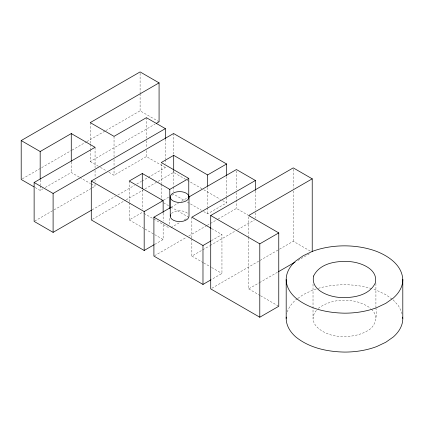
<?xml version="1.0" encoding="UTF-8"?>
<svg xmlns="http://www.w3.org/2000/svg" width="424" height="424" viewBox="0 0 424 424"><rect width="100%" height="100%" fill="white"/><g stroke="black" fill="none" stroke-linecap="round" stroke-linejoin="round"><path stroke-width="0.32" stroke-dasharray="2.12 1.59" d="M375.913 307.851C377.053 316.94 375.971 326.915 366.707 331.239C358.148 335.935 348.088 337.144 338.474 336.221C326.348 335.941 304.543 324.265 316.558 310.198M297.388 298.735L295.788 299.858A58.925 34.021 0 0 0 286.719 313.924M297.924 298.358L303.255 294.606L312.35 290.297A58.925 34.021 0 0 1 317.634 288.521M318.201 308.391C333.132 297.404 355.805 297.404 370.735 308.391M22.345 178.811L71.502 150.43M72.075 150.101L86.364 141.849M86.936 141.521L105.232 130.958M105.799 130.629L140.1 110.828L159.074 121.783M35.15 187.53L40.174 190.429L42.999 188.797M45.262 187.493L71.269 172.478L79.198 177.057M90.243 149.651L90.243 161.523L155.057 124.1M34.699 221.074L53.493 210.219M54.06 209.891L91.648 188.192M92.22 187.864L95.066 186.216L95.066 184.239M108.942 172.319L114.04 175.26L146.397 156.583L165.371 167.538L165.371 166.219M92.05 209.869L115.535 196.307M117.824 194.987L134.44 185.394M136.729 184.074L141.309 181.43M141.886 181.096L147.61 177.788M148.183 177.46L165.371 167.538M92.427 219.277L125.578 200.133M126.151 199.805L144.441 189.247M145.013 188.913L157.585 181.657M158.157 181.324L173.591 172.414L186.698 179.951M129.23 202.789L129.23 219.934L142.284 212.403L143.429 213.06M163.521 200.139L169.176 196.874M172.006 195.241L173.702 194.261L185.007 200.785M171.1 207.262L178.552 202.958M181.419 201.305L188.293 197.335M170.914 227.64L179.84 222.489M184.308 219.908L186.539 218.62M154.776 244.351L163.145 239.518L163.145 223.692M203.663 211.555L207.622 213.839L226.596 202.884L226.596 196.953M154.479 255.762L186.576 237.228M188.866 235.908L206.636 225.648M207.209 225.319L217.523 219.362M218.095 219.033L236.438 208.444L248.157 215.207M211.348 240.684L221.953 234.562L221.953 273.469L211.348 279.591M191.855 238.945L191.855 256.091L209.604 245.846M210.177 245.512L235.373 230.969M237.663 229.644L254.268 220.056M211.868 288.23L278.923 249.513M279.496 249.185L293.249 241.245L311.666 251.877M248.665 237.334L248.665 288.892L258.974 282.941M259.546 282.612L277.868 272.033M297.908 260.463L310.506 253.186M187.27 180.279L203.228 189.454M203.796 189.782L220.326 199.28M222.605 200.594L226.596 202.884M187.27 202.094L201.4 210.251M211.73 228.663L221.953 234.562M163.547 202.767L170.427 206.742M170.999 207.071L188.77 217.332M90.243 161.523L99.873 167.083M100.44 167.411L106.673 171.01M144.001 213.394L153.175 218.689M153.748 219.017L169.796 228.287M79.765 177.386L90.535 183.603M91.102 183.926L95.066 186.216M129.23 219.934L144.494 228.748M145.056 229.071L154.103 234.297M154.67 234.62L163.145 239.518M191.855 256.091L203.213 262.647M203.78 262.975L211.163 267.237M211.73 267.565L221.953 273.469M248.665 288.892L260.023 295.449M260.59 295.777L278.764 306.266M392.078 299.106L385.676 294.606L376.581 290.292A58.92 34.015 0 0 0 372.505 288.887M371.556 309.292L373.613 311.561L375.341 314.937L375.913 318.398M393.143 299.858L398.475 305.757L401.692 312.038L402.244 315.233M375.913 283.449L375.913 307.188M313.023 284.112L313.023 318.398M293.249 169.197L293.249 188.367M293.249 191.007L293.249 241.245M255.412 191.044L255.412 210.166M255.412 212.806L255.412 218.079M248.665 216.844L248.665 236.677M236.438 170.856L236.438 189.978M236.438 192.618L236.438 199.211M236.438 199.868L236.438 208.444M226.596 176.511L226.596 196.291M207.622 187.466L207.622 207.246M207.622 207.908L207.622 213.839M191.855 217.189L191.855 238.288M173.702 171.179L173.702 186.348M173.702 187.005L173.702 191.622M173.591 133.512L173.591 154.612M173.591 171.095L173.591 172.414M169.796 218.397L169.796 224.99M165.371 139.183L165.371 158.968M165.371 159.625L165.371 163.579M163.145 213.139L163.145 221.052M161.258 163.86L161.258 183.64M161.258 184.302L161.258 198.151M161.258 198.808L161.258 200.785M146.397 117.681L146.397 138.118M146.397 140.757L146.397 148.013M146.397 150.647L146.397 156.583M142.284 189.978L142.284 209.101M140.1 73.241L140.1 93.026M140.1 93.683L140.1 110.828M129.23 181.032L129.23 202.131M114.04 136.358L114.04 156.801M114.04 159.44L114.04 166.69M114.04 167.347L114.04 175.26M95.066 147.314L95.066 167.756M95.066 170.39L95.066 177.645M95.066 180.285L95.066 181.599M90.243 122.615L90.243 143.72M90.243 144.377L90.243 148.994M71.269 161.926L71.269 172.478M40.174 179.877L40.174 185.156M40.174 185.813L40.174 190.429M318.239 288.341A58.925 34.021 0 0 1 344.468 284.753A58.92 34.015 0 0 1 371.906 288.702M171.503 213.468A9.381 5.417 0 0 1 187.747 213.468"/><path stroke-width="0.64" d="M34.037 186.883L21.2 179.474L21.2 140.567L140.1 71.921L159.074 82.876L159.074 121.783L156.207 123.437M21.2 140.567L40.174 151.522L71.269 133.571L95.066 147.314L34.127 182.495L34.127 221.402L53.101 232.352L91.478 210.198M159.074 82.876L90.243 122.615L114.04 136.358L146.397 117.681L165.371 128.631L165.371 138.526M34.127 182.495L53.101 193.45L165.371 128.631M154.219 244.674L144.176 250.473L91.282 219.934L91.282 181.032L173.591 133.512L226.596 163.982L226.596 175.849M188.77 196.89L188.77 178.43L169.796 189.38L142.284 173.496L129.23 181.032L163.145 200.61L163.145 212.482M226.596 163.982L207.622 174.937L173.702 155.354L161.258 162.54L188.77 178.43M91.282 181.032L144.176 211.565L163.145 200.61M210.792 279.914L202.979 284.425L153.907 256.091L153.907 217.189L170.528 207.59M188.866 197.001L236.438 169.536L255.412 180.492L255.412 190.381M255.412 180.492L191.855 217.189L211.163 228.335M312.223 178.827L248.665 215.524L278.764 232.903L278.764 306.266L259.79 317.221L210.717 288.892L210.717 215.524L293.249 167.877L312.223 178.827L312.223 251.538M153.907 217.189L202.979 245.517L210.792 241.007M210.717 215.524L259.79 243.853L278.764 232.903M278.441 271.699L295.046 262.117M402.8 279.527C402.026 265.223 388.729 256.181 376.581 251.39A58.92 34.015 0 0 0 344.468 245.851A58.925 34.021 0 0 0 312.35 251.39L303.255 255.704L295.788 260.951A58.925 34.021 0 0 0 286.195 279.496L286.189 318.398A58.92 34.015 0 0 0 295.788 336.942C309.409 347.998 327.344 351.74 344.521 352.079A58.369 33.697 0 0 0 376.692 346.567L385.787 342.253L393.255 337.006A58.369 33.697 0 0 0 402.8 318.429L402.8 279.527A58.369 33.697 0 0 1 393.255 298.099L385.787 303.351L376.692 307.66A58.369 33.697 0 0 1 344.521 313.172C327.344 312.838 309.409 309.096 295.788 298.035A58.92 34.015 0 0 1 286.195 279.496M402.577 317.152L402.8 318.429M259.79 243.853L259.79 317.221M207.622 174.937L207.622 186.147M202.979 245.517L202.979 284.425M189.003 197.028A9.381 5.417 0 0 1 174.937 201.718A9.381 5.417 0 0 1 174.937 192.337A9.381 5.417 0 0 1 189.003 197.028L189.003 216.176A9.381 5.417 0 0 1 178.403 221.545A9.381 5.417 0 0 1 170.565 214.772M173.702 155.354L173.702 170.522M170.247 197.028L170.247 216.176M169.796 189.38L169.796 208.502M144.176 211.565L144.176 250.473M142.284 173.496L142.284 188.664M71.269 133.571L71.269 161.268M53.101 193.45L53.101 232.352M40.174 151.522L40.174 179.22M286.195 318.398A58.925 34.021 0 0 1 286.237 317.12M313.596 276.035C310.564 289.73 327.561 296.296 338.474 297.319C351.629 298.395 368.938 296.196 375.341 282.956C378.372 269.261 361.375 262.689 350.463 261.672C337.308 260.59 319.998 262.795 313.596 276.035"/></g></svg>
